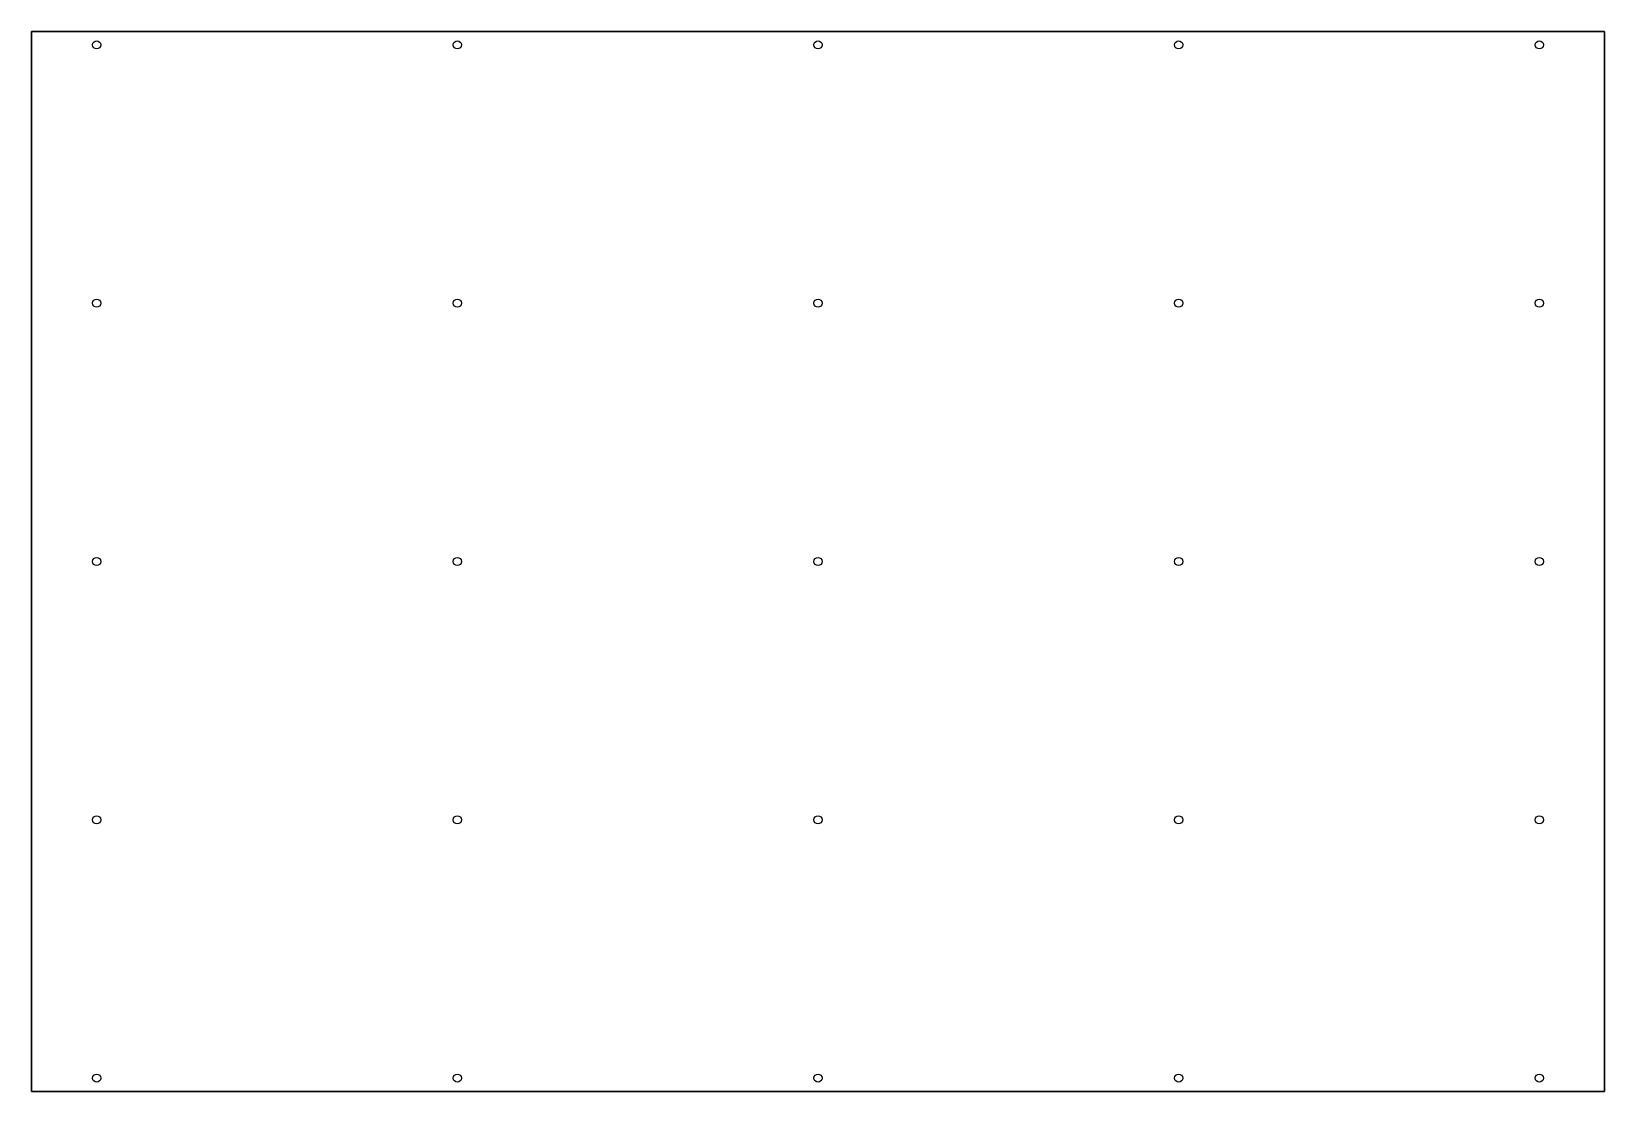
# Model space of a CAD drawing. Extents: x 0 to 964, y 0 to 650.
import ezdxf

# ---------------------------------------------------------------- set-up
doc = ezdxf.new("R2010")
doc.units = 0
for name, color, linetype in [('OUTLINEZ16P5L', 7, 'CONTINUOUS'), ('PART', 7, 'CONTINUOUS'), ('VBOREZ16P7', 7, 'CONTINUOUS')]:
    doc.layers.add(name, color=color, linetype=linetype)

msp = doc.modelspace()

# ---------------------------------------------------------------- linework, layer by layer
at = {"layer": 'OUTLINEZ16P5L'}
msp.add_lwpolyline([(0, 0), (0, 650), (964, 650), (964, 0)], close=True, dxfattribs=at)
at = {"layer": 'PART'}
msp.add_lwpolyline([(0, 0), (964, 0), (964, 650), (0, 650)], close=True, dxfattribs=at)
at = {"layer": 'VBOREZ16P7'}
for centre in [(40, 641.75), (261, 641.75), (482, 641.75), (703, 641.75), (924, 641.75), (40, 483.38), (261, 483.38), (482, 483.38), (703, 483.38), (924, 483.38), (40, 325), (261, 325), (482, 325), (703, 325), (924, 325), (40, 166.63), (261, 166.63), (482, 166.63), (703, 166.63), (924, 166.63), (40, 8.25), (261, 8.25), (482, 8.25), (703, 8.25), (924, 8.25)]:
    msp.add_circle(centre, 2.5, dxfattribs=at)

doc.saveas('drawing.dxf')
